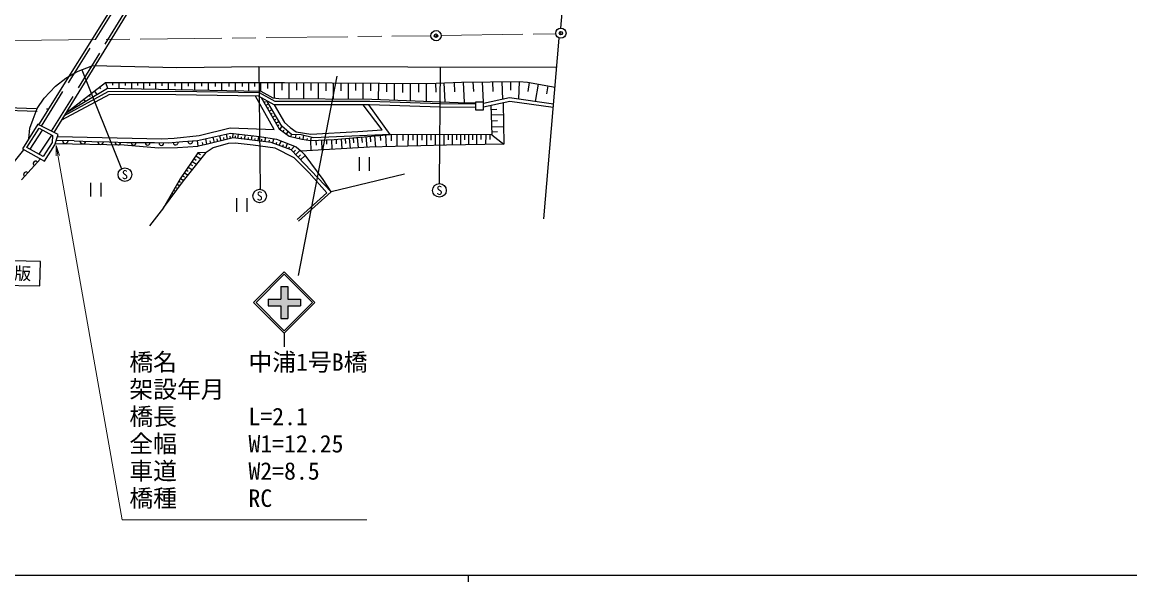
# Model space of a CAD drawing. Units: millimetres, scale not verified. Extents: x 40000 to 680000, y 20000 to 380000.
# Drawn here: x 202452 to 365183, y 204000 to 286245 of the extents above; entities that cross this region are included whole.
import ezdxf
from ezdxf.enums import TextEntityAlignment as Align

# ---------------------------------------------------------------- set-up
doc = ezdxf.new("R2010")
doc.units = ezdxf.units.MM
doc.header["$LTSCALE"] = 1000
doc.header["$PDMODE"] = 32
doc.header["$PDSIZE"] = 500
doc.linetypes.add('CHAIN', pattern=[18.5, 12, -1.5, 3.5, -1.5])
doc.linetypes.add('DASHED', pattern=[7.5, 6, -1.5])
for name, color, linetype, lineweight in [('M-BGD', 7, 'Continuous', 25), ('M-BGD-EXST', 7, 'Continuous', 25), ('M-BMK', 2, 'CHAIN', 13), ('M-BMK-SRVR', 3, 'Continuous', 25), ('M-STR-HTXT', 7, 'Continuous', 13), ('M-STR-STR1', 1, 'Continuous', 25), ('M-STR-STRC', 7, 'Continuous', 25), ('M-TTL-BAND', 7, 'Continuous', 25)]:
    doc.layers.add(name, color=color, linetype=linetype, lineweight=lineweight)
doc.layers.add('M-OTRS', color=6, linetype='Continuous')
doc.styles.add('ＭＳ ゴシック', font='')
doc.styles.get('ＭＳ ゴシック').set_extended_font_data('MS Gothic')

# ---------------------------------------------------------------- blocks, each defined once
blk = doc.blocks.new('open_arrow')
at = {"color": 0, "linetype": 'Continuous', "lineweight": -2}
blk.add_lwpolyline([(7.5, 1.25), (0, 0), (7.5, -1.25)], dxfattribs=at)

msp = doc.modelspace()

# ---------------------------------------------------------------- hatches: boundary and pattern name
at = {"layer": 'M-STR-STRC'}
msp.add_hatch(color=256, dxfattribs=at).paths.add_polyline_path([(238602, 245554), (240463, 245554), (240463, 247414), (241463, 247414), (241463, 245554), (243322, 245554), (243322, 244554), (241462, 244554), (241462, 242694), (240462, 242694), (240462, 244554), (238602, 244554)])

# ---------------------------------------------------------------- linework, layer by layer
at = {"layer": 'M-BGD'}
for p, q in [((284332, 321310), (281561, 285374)), ((279069, 257355), (281362, 283914)), ((214030, 276462), (213818, 276733)), ((214675, 277400), (215011, 276527)), ((215768, 277002), (215768, 277400)), ((216695, 276497), (216695, 277400)), ((217639, 276919), (217639, 277400)), ((218551, 276463), (218551, 277400)), ((219460, 276935), (219460, 277399)), ((220318, 276431), (220318, 277399)), ((221213, 276894), (221213, 277399)), ((222083, 276399), (222084, 277399)), ((223034, 276894), (223034, 277399)), ((223970, 276365), (223970, 277399)), ((224938, 276852), (224938, 277398)), ((225900, 276330), (225900, 277398)), ((226889, 276819), (226889, 277398)), ((227816, 276296), (227816, 277398)), ((228842, 276821), (228842, 277398)), ((229819, 276259), (229819, 277397)), ((230835, 276808), (230836, 277397)), ((231810, 276223), (231810, 277397)), ((232849, 276795), (232849, 277397)), ((233792, 276187), (233792, 277397)), ((234802, 276788), (234802, 277396)), ((235731, 276152), (235731, 277396)), ((236655, 276768), (236655, 277396)), ((237534, 276120), (237534, 277396)), ((238559, 276487), (238561, 277397)), ((239532, 275102), (239537, 277395)), ((240641, 276233), (240644, 277393)), ((241695, 275013), (241700, 277390)), ((242800, 276245), (242802, 277388)), ((243828, 274996), (243834, 277386)), ((244920, 276194), (244923, 277383)), ((245987, 274979), (245992, 277381)), ((247092, 276169), (247094, 277346)), ((248196, 274962), (248201, 277337)), ((249314, 276131), (249317, 277328)), ((250392, 274945), (250398, 277319)), ((251485, 276194), (251488, 277311)), ((252527, 274928), (252532, 277302)), ((253681, 276151), (253690, 277293)), ((254821, 274881), (254841, 277284)), ((256027, 275990), (256038, 277274)), ((257137, 274795), (257157, 277265)), ((258390, 275926), (258401, 277255)), ((259499, 274708), (259520, 277246)), ((260704, 275974), (260714, 277236)), ((261856, 274620), (261877, 277227)), ((263261, 275946), (263205, 277278)), ((264578, 274520), (264459, 277331)), ((266010, 276018), (265951, 277395)), ((267436, 274414), (267307, 277443)), ((268794, 276054), (268734, 277462)), ((270206, 274481), (270078, 277479)), ((271669, 276054), (271607, 277499)), ((273072, 274892), (272961, 277516)), ((274200, 277532), (274218, 276253)), ((275468, 277548), (275364, 274926)), ((276767, 276036), (277005, 277365)), ((277864, 274581), (278320, 277129)), ((279534, 275711), (279742, 276875)), ((215268, 275603), (208245, 271831)), ((215038, 276005), (208644, 272479)), ((212473, 275320), (212296, 275548)), ((213481, 275619), (213068, 276149)), ((209693, 273451), (209659, 273494)), ((210326, 273746), (210196, 273913)), ((210964, 274330), (210877, 274443)), ((211760, 274598), (211502, 274929)), ((237975, 274451), (238182, 274571)), ((238226, 274019), (238647, 274263)), ((238477, 273586), (238691, 273710)), ((238728, 273154), (239162, 273406)), ((270206, 274481), (269046, 274481)), ((269046, 274481), (269046, 273341)), ((270206, 273341), (270206, 274481)), ((272169, 273389), (271343, 273367)), ((238979, 272721), (239199, 272849)), ((239230, 272289), (239677, 272548)), ((239481, 271856), (239708, 271988)), ((269046, 273341), (270206, 273341)), ((273131, 272618), (271365, 272571)), ((204740, 271244), (202511, 267614)), ((203618, 267570), (205438, 270394)), ((204913, 271156), (204740, 271244)), ((239731, 271424), (240193, 271691)), ((239965, 271021), (240161, 271146)), ((240626, 270971), (240292, 270516)), ((240886, 270364), (240751, 270180)), ((241510, 270195), (241238, 269823)), ((272270, 271735), (271387, 271712)), ((273158, 270852), (271412, 270806)), ((206740, 269661), (204913, 266842)), ((207744, 269726), (207138, 270032)), ((210092, 268795), (207457, 268871)), ((210092, 268795), (212668, 268721)), ((212668, 268721), (215244, 268648)), ((215244, 268648), (217821, 268574)), ((217821, 268574), (219857, 268555)), ((219857, 268555), (221892, 268536)), ((221892, 268536), (223928, 268517)), ((223928, 268517), (226082, 268683)), ((226082, 268683), (228237, 268850)), ((228891, 268539), (228977, 268165)), ((229366, 269102), (229553, 268291)), ((230022, 268819), (230112, 268429)), ((230460, 269346), (230648, 268560)), ((231039, 269075), (231133, 268680)), ((231436, 269564), (231619, 268799)), ((232013, 269300), (232104, 268918)), ((232412, 269781), (232590, 269038)), ((232951, 269512), (233025, 269145)), ((233381, 269232), (233430, 269877)), ((233780, 269208), (233812, 269522)), ((234162, 269160), (234241, 269783)), ((234658, 269097), (234698, 269412)), ((235154, 269034), (235235, 269669)), ((235650, 268972), (235691, 269292)), ((236147, 268909), (236228, 269555)), ((236643, 268846), (236684, 269172)), ((237139, 268783), (237222, 269441)), ((237635, 268721), (237676, 269044)), ((238131, 268658), (238210, 269288)), ((238762, 268879), (238704, 268585)), ((239266, 268462), (239415, 269095)), ((239759, 268278), (239873, 268609)), ((240231, 268102), (240482, 268776)), ((241958, 269632), (241899, 269445)), ((242650, 269711), (242580, 269289)), ((243191, 269389), (243152, 269158)), ((243781, 269589), (243691, 269045)), ((244312, 269151), (244278, 268948)), ((244825, 268857), (244882, 267378)), ((244907, 269340), (244827, 268857)), ((245678, 268179), (245650, 268891)), ((246514, 267468), (246455, 268923)), ((247217, 268297), (247191, 268953)), ((247982, 267549), (247925, 268982)), ((248648, 268355), (248621, 269028)), ((249305, 269090), (249437, 267630)), ((249889, 269143), (249956, 268403)), ((250481, 269197), (250618, 267695)), ((251082, 269252), (251151, 268490)), ((251691, 269308), (251832, 267763)), ((252309, 269364), (252381, 268580)), ((252936, 269421), (253081, 267832)), ((253572, 269479), (253645, 268670)), ((254219, 269538), (254370, 267879)), ((255029, 269611), (255090, 268830)), ((255809, 269682), (255923, 267923)), ((256717, 268825), (256694, 269746)), ((257510, 269743), (257520, 267968)), ((258371, 269739), (258371, 268852)), ((259139, 269735), (259132, 268014)), ((259828, 269732), (259824, 268883)), ((260508, 269729), (260500, 268052)), ((261179, 269727), (261175, 268899)), ((261841, 269724), (261834, 268090)), ((262495, 269721), (262491, 268914)), ((263140, 269718), (263133, 268126)), ((263776, 269715), (263773, 268930)), ((264405, 269712), (264398, 268162)), ((265025, 269710), (265021, 268943)), ((265638, 269707), (265631, 268186)), ((266247, 269704), (266243, 268950)), ((266850, 269702), (266844, 268204)), ((267450, 269699), (267446, 268956)), ((268044, 269697), (268038, 268222)), ((268634, 269694), (268631, 268962)), ((269220, 269691), (269213, 268239)), ((269907, 269012), (269910, 269688)), ((270591, 268260), (270597, 269685)), ((271220, 269000), (271223, 269683)), ((272304, 270103), (271431, 270080)), ((271442, 269682), (273197, 268299)), ((201314, 265769), (202720, 267499)), ((202511, 267614), (205747, 265839)), ((228248, 267023), (228640, 266777)), ((240699, 267927), (240824, 268261)), ((241168, 267753), (241414, 268414)), ((241608, 267588), (241740, 267916)), ((241956, 267459), (242447, 268013)), ((242286, 267115), (242609, 267424)), ((242632, 266754), (243317, 267411)), ((203767, 264636), (205140, 266171)), ((227126, 265366), (227460, 265157)), ((227406, 265781), (228083, 265356)), ((227686, 266195), (228033, 265978)), ((227966, 266610), (228710, 266143)), ((242979, 266393), (243327, 266727)), ((243357, 265999), (244050, 266653)), ((203767, 264636), (202355, 263056)), ((226006, 263708), (226279, 263536)), ((226286, 264123), (226830, 263781)), ((226566, 264537), (226853, 264357)), ((226846, 264952), (227456, 264568)), ((224963, 262001), (225133, 261895)), ((225216, 262433), (225600, 262192)), ((225469, 262865), (225706, 262716)), ((225726, 263294), (226203, 262994)), ((224205, 260706), (224397, 260585)), ((224458, 261138), (224560, 261074)), ((224711, 261569), (224998, 261389)), ((242878, 257262), (247197, 261166)), ((247842, 261325), (243062, 256986)), ((223481, 259390), (223447, 259411)), ((223700, 259843), (223796, 259782)), ((223953, 260274), (224020, 260232))]:
    msp.add_line(p, q, dxfattribs=at)
at = {"layer": 'M-BGD', "linetype": 'DASHED'}
for p, q in [((205272, 270975), (222037, 297834)), ((206780, 270213), (223389, 297206)), ((191023, 274035), (206369, 273489)), ((191187, 273629), (206125, 273097))]:
    msp.add_line(p, q, dxfattribs=at)
at = {"layer": 'M-BGD'}
for points in [[(203429, 269109), (203593, 270645), (204090, 271982), (204663, 273547), (205694, 275075), (207374, 276832), (208883, 278035), (210429, 278932), (212816, 279887), (225199, 279579), (237205, 279704), (280992, 279638)], [(208910, 272911), (214675, 277400), (240970, 277395), (261983, 277226), (267006, 277440), (275468, 277548), (276707, 277418), (280738, 276697)], [(207651, 269450), (222990, 269122), (224769, 269186), (228480, 269595), (233004, 270734), (239492, 270465), (236747, 275373)], [(208905, 272903), (215011, 276527), (237534, 276120), (239294, 275130), (240178, 275025), (253819, 274918), (267776, 274401), (269046, 274372)], [(269046, 274182), (263890, 274234), (253513, 274576), (239620, 274598), (237305, 275864), (225022, 276056), (215038, 276005)], [(269046, 273681), (263879, 273734), (253504, 274076), (239492, 274098), (237174, 275366), (225017, 275556), (215268, 275603)], [(237570, 275149), (240233, 270559), (241689, 269493), (243523, 269073), (244825, 268857), (248267, 268996), (256518, 269747)], [(280524, 274214), (274060, 275106), (270206, 274273)], [(256518, 269747), (245270, 269259), (243443, 269663), (242018, 269748), (240626, 270971), (238380, 274706)], [(239492, 274098), (240977, 271492), (241835, 270750), (242728, 270112), (244884, 269770), (251772, 270152), (255324, 270421), (252538, 274077)], [(273104, 274387), (273197, 268299), (264797, 268173), (253492, 267854), (243451, 267299)], [(271326, 274003), (271442, 269682), (256518, 269747), (253407, 274079)], [(280481, 273715), (274080, 274598), (270206, 273761)], [(205747, 265839), (207239, 268224), (207744, 269726)], [(247842, 261325), (241956, 267459), (239053, 268541), (233452, 269250), (229466, 268270), (228304, 268021), (228237, 268850), (233039, 269921), (237337, 269427), (239833, 269028), (242726, 267904), (243451, 267299)], [(207305, 268420), (217463, 268202), (222478, 267789), (225292, 267825), (228304, 268021)], [(247197, 261166), (244622, 264093), (242409, 266306), (239633, 267714), (236402, 268185), (233769, 268475), (232732, 268434), (230534, 267770), (229477, 267107), (228274, 267065), (225683, 263230), (223194, 258979), (221183, 256325)], [(223194, 258979), (226159, 262939), (229477, 267107)], [(258620, 263896), (247842, 261325), (246679, 263120), (244017, 266697), (243451, 267299)]]:
    msp.add_lwpolyline(points, dxfattribs=at)
msp.add_lwpolyline([(204940, 270674), (206900, 269571), (206846, 268578), (205532, 266495), (203127, 267845)], close=True, dxfattribs=at)
for centre, radius, start, end in [((208804, 268863), 431, 182.44041, 354.27276), ((211381, 268789), 431, 182.44177, 354.27274), ((213957, 268715), 431, 182.44177, 354.27274), ((216534, 268641), 431, 182.44177, 354.27274), ((218838, 268508), 344, 170.0808, 8.85365), ((220874, 268489), 344, 170.0794, 8.85505), ((222910, 268470), 344, 170.0794, 8.85505), ((225008, 268562), 362, 178.41123, 10.41766), ((227163, 268729), 362, 178.41123, 10.41766), ((204441, 265455), 356, 41.08293, 235.31586), ((203028, 263875), 356, 41.08293, 235.31586)]:
    msp.add_arc(centre, radius, start, end, dxfattribs=at)
at = {"layer": 'M-BGD-EXST'}
for p, q in [((211216, 279247), (217042, 264706)), ((237219, 279704), (237396, 261699)), ((263755, 262523), (263911, 279664)), ((251944, 266382), (251944, 264382)), ((253444, 266382), (253444, 264382)), ((212516, 262636), (212516, 260636)), ((214016, 262636), (214016, 260636)), ((233962, 260388), (233962, 258388)), ((235462, 260388), (235462, 258388))]:
    msp.add_line(p, q, dxfattribs=at)
for centre in [(217543, 263838), (263756, 261525), (237345, 260699)]:
    msp.add_circle(centre, 1000, dxfattribs=at)
at = {"layer": 'M-BMK'}
for p, q in [((164287, 283108), (262504, 284249)), ((264004, 284270), (280855, 284547))]:
    msp.add_line(p, q, dxfattribs=at)
at = {"layer": 'M-BMK-SRVR'}
for centre in [(263254, 284258), (281600, 284625)]:
    msp.add_circle(centre, 750, dxfattribs=at)
at = {"layer": 'M-OTRS'}
for p in [(281600, 284625), (263254, 284258)]:
    msp.add_point(p, dxfattribs=at)
at = {"layer": 'M-STR-HTXT'}
msp.add_lwpolyline([(207451, 268105), (217145, 213130), (253110, 213130)], dxfattribs=at)
at = {"layer": 'M-STR-STR1'}
for p, q in [((204913, 271156), (221671, 298003)), ((207138, 270032), (223755, 297036)), ((207138, 270032), (204913, 271156))]:
    msp.add_line(p, q, dxfattribs=at)
at = {"layer": 'M-STR-STRC'}
for p, q in [((248693, 278318), (242992, 249009)), ((205134, 251097), (189817, 251394)), ((205064, 247498), (205134, 251097)), ((236462, 245054), (240962, 249554)), ((236815, 245054), (240962, 249201)), ((245462, 245054), (240962, 249554)), ((245108, 245054), (240962, 249201)), ((189747, 247795), (205064, 247498)), ((240463, 247414), (241463, 247414)), ((240463, 247414), (240463, 245554)), ((241463, 247414), (241463, 245554)), ((236462, 245054), (240962, 240553)), ((236815, 245054), (240962, 240907)), ((238602, 245554), (238602, 244554)), ((238602, 245554), (240463, 245554)), ((238602, 244554), (240462, 244554)), ((240462, 244554), (240462, 242694)), ((240962, 240907), (245108, 245054)), ((240962, 240554), (245462, 245054)), ((241462, 244554), (243322, 244554)), ((241462, 244554), (241462, 242694)), ((241463, 245554), (243322, 245554)), ((243322, 245554), (243322, 244554)), ((240462, 242694), (241462, 242694)), ((240962, 240554), (240962, 238554))]:
    msp.add_line(p, q, dxfattribs=at)
at = {"layer": 'M-TTL-BAND'}
for p, q in [((40000, 205000), (579000, 205000)), ((268000, 205000), (268000, 204000))]:
    msp.add_line(p, q, dxfattribs=at)

# ---------------------------------------------------------------- block references
at = {"layer": 'M-STR-HTXT', "xscale": 200, "yscale": 200, "rotation": 280}
msp.add_blockref('open_arrow', (207451, 268105), dxfattribs=at)

# ---------------------------------------------------------------- texts
at = {"layer": 'M-BGD-EXST', "style": 'ＭＳ ゴシック'}
for p in [(217543, 263838), (263756, 261525), (237345, 260699)]:
    msp.add_text('S', height=1320, dxfattribs=at).set_placement(p, align=Align.MIDDLE_CENTER)
at = {"layer": 'M-STR-HTXT', "style": 'ＭＳ ゴシック'}
for s, p in [('橋名\u3000\u3000\u3000中浦1号B橋', (218195, 237579)), ('架設年月\u3000', (218195, 233579)), ('橋長\u3000\u3000\u3000L=2.1', (218195, 229579)), ('全幅\u3000\u3000\u3000W1=12.25', (218195, 225579)), ('車道\u3000\u3000\u3000W2=8.5', (218195, 221579)), ('橋種\u3000\u3000\u3000RC', (218195, 217579))]:
    msp.add_text(s, height=2566, dxfattribs=at).set_placement(p, align=Align.TOP_LEFT)
at = {"layer": 'M-STR-STRC', "style": 'ＭＳ ゴシック'}
msp.add_text('道路情報版', height=1833, rotation=358.889, dxfattribs=at).set_placement((197533, 249399), align=Align.MIDDLE_CENTER)

doc.saveas('drawing.dxf')
